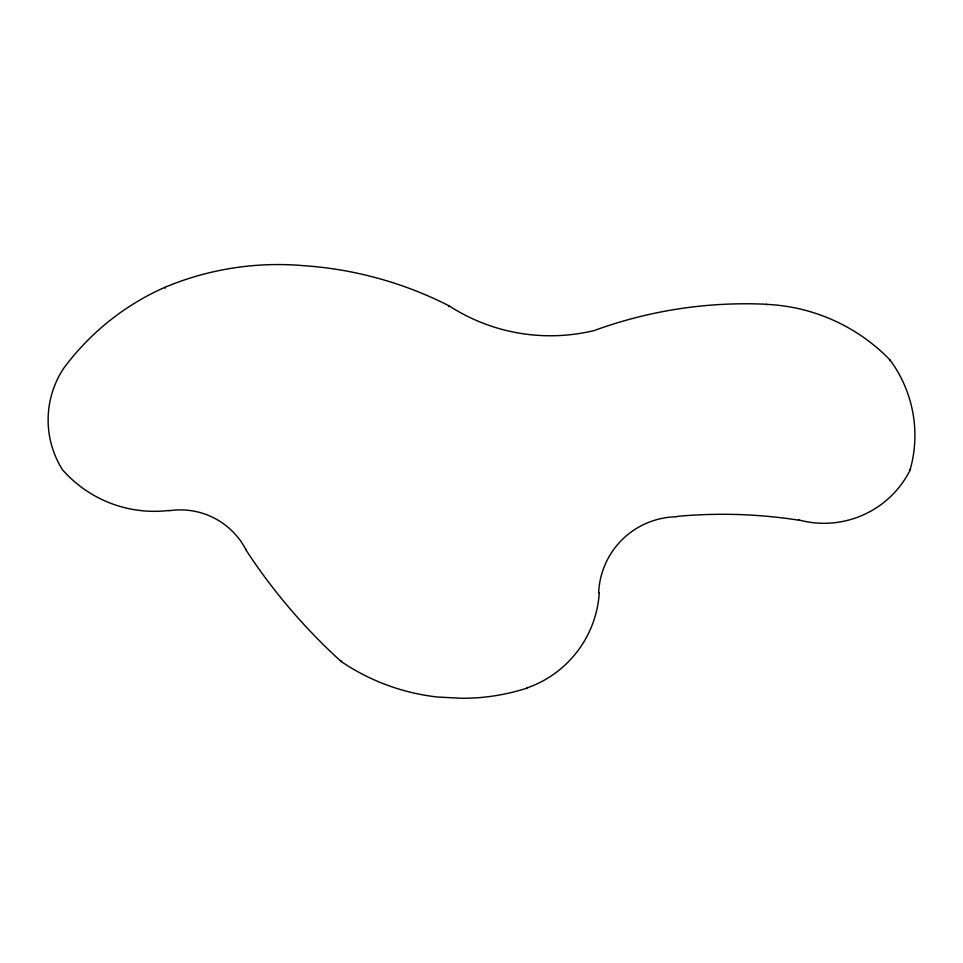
<?xml version="1.0" encoding="UTF-8"?>
<svg xmlns="http://www.w3.org/2000/svg" width="963" height="963" viewBox="0 0 963 963"><rect width="100%" height="100%" fill="white"/><g stroke="black" fill="none" stroke-linecap="round" stroke-linejoin="round"><path stroke-width="1.44" d="M766.596 304.657L766.62 304.272A441.259 441.259 0 0 0 594.327 330.502A186.328 186.328 0 0 1 449.011 305.801A376.1 376.1 0 0 0 303.273 265.644A293.053 293.053 0 0 0 164.805 287.347A252.824 252.824 0 0 0 63.582 368.456A93.519 93.519 0 0 0 62.451 469.703A122.157 122.157 0 0 0 168.994 510.45M798.628 519.514L798.508 520.152A493.477 493.477 0 0 0 676.965 516.409M448.565 306.631L449.023 305.777M341.612 661.015L341.203 661.533A575.284 575.284 0 0 1 245.661 549.5L245.998 549.283M889.704 360.692L890.197 360.27A126.562 126.562 0 0 1 910.155 469.703M909.481 469.45L910.095 469.679M164.805 287.359L165.191 288.25M527.255 687.401L527.471 688.015A215.086 215.086 0 0 1 476.577 697.838L463.588 698.356L437.647 697.043A214.231 214.231 0 0 1 341.191 661.545M169.043 510.763A73.838 73.838 0 0 1 245.794 549.428M766.608 304.38A183.211 183.211 0 0 1 890.257 360.21M910.276 469.775A96.288 96.288 0 0 1 798.592 519.864M598.673 592.775A79.315 79.315 0 0 1 676.977 516.758M599.275 592.811A108.049 108.049 0 0 1 527.399 687.811"/></g></svg>
